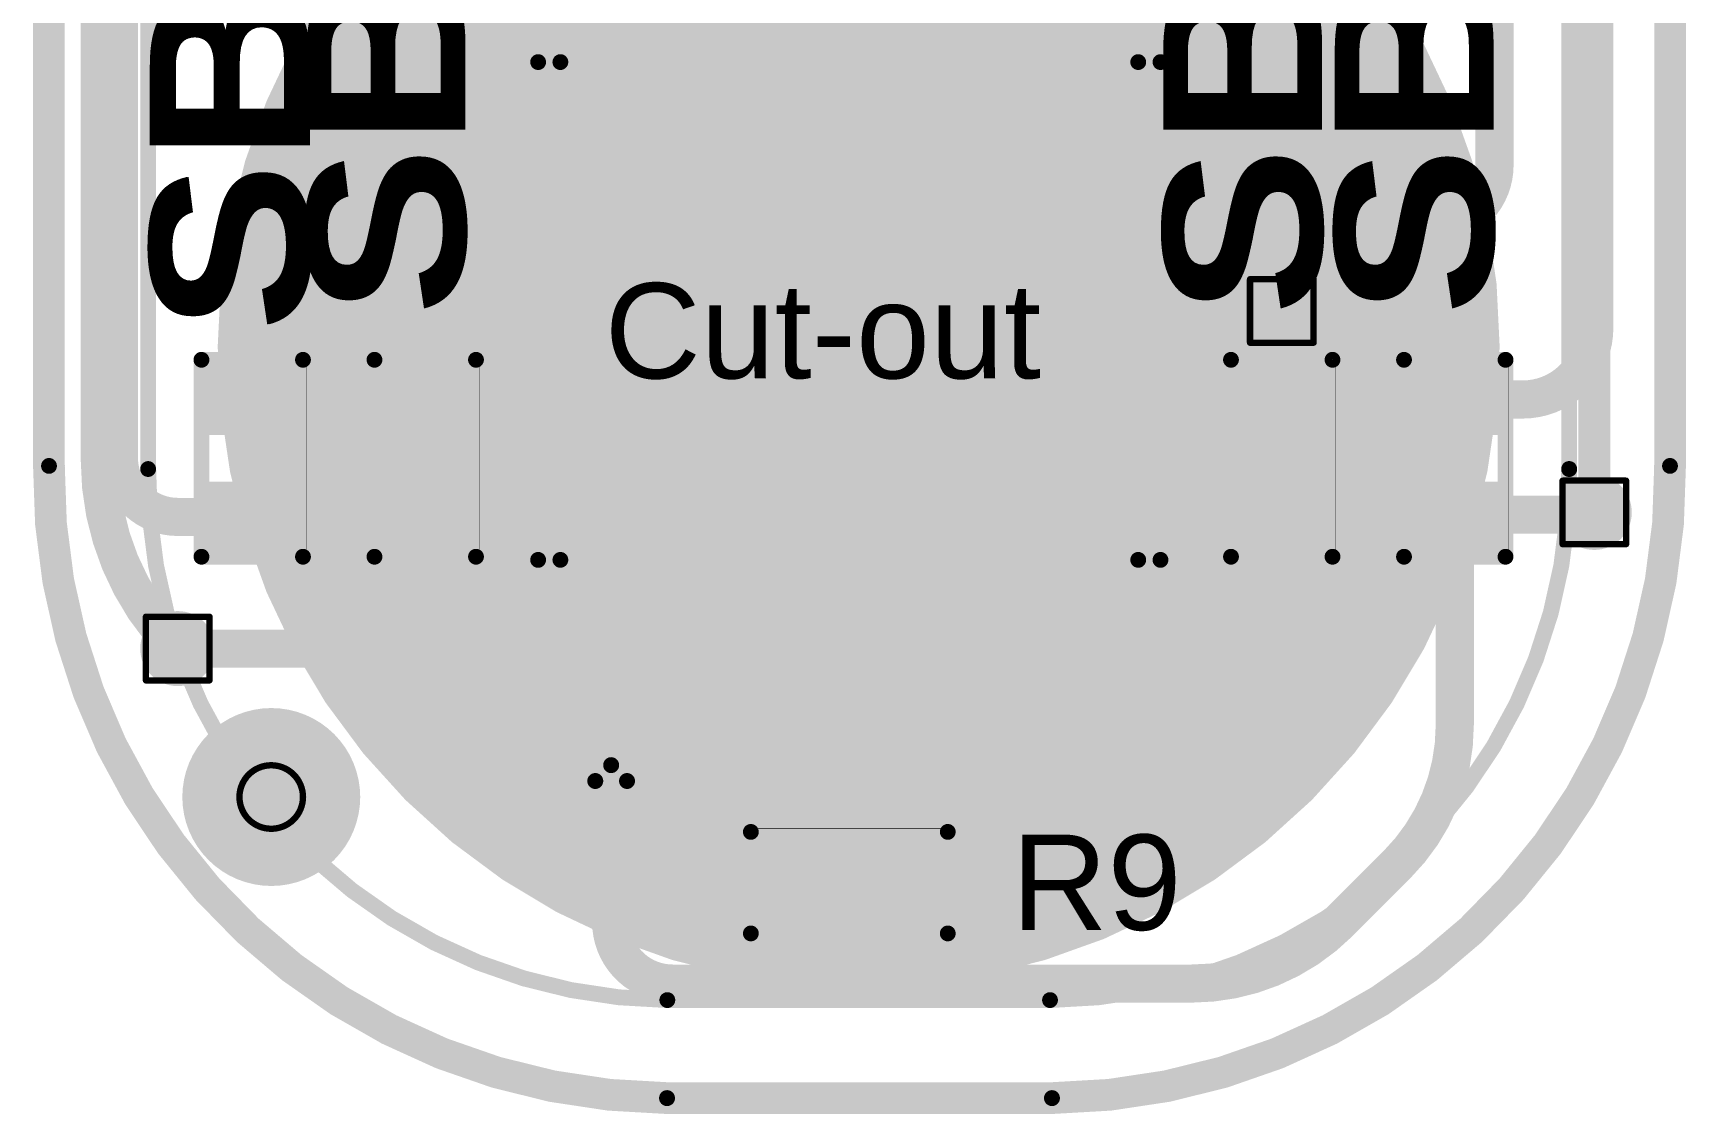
# Model space of a CAD drawing. Header units: inches. Extents: x -17 to 443, y -40 to 218.
# Drawn here: x 179.04 to 192.26, y -2.53 to 6.11 of the extents above; entities that cross this region are included whole.
import ezdxf

# ---------------------------------------------------------------- set-up
doc = ezdxf.new("R2010")
doc.units = ezdxf.units.IN
for name, color, linetype in [('Board Outline', 216, 'Continuous'), ('Bottom Layer', 5, 'Continuous'), ('Bottom Overlay', 54, 'Continuous'), ('Bottom Paste', 16, 'Continuous'), ('Bottom Solder', 6, 'Continuous'), ('Drill Drawing', 1, 'Continuous'), ('Fabrication', 76, 'Continuous'), ('Pad Holes', 156, 'Continuous'), ('Top Layer', 1, 'Continuous'), ('Top Overlay', 2, 'Continuous'), ('Top Paste', 8, 'Continuous'), ('Top Solder', 216, 'Continuous'), ('Via Holes', 16, 'Continuous')]:
    doc.layers.add(name, color=color, linetype=linetype)
doc.styles.add('Arial', font='', dxfattribs={"height": 0.2})
doc.styles.add('Arial Black_Bold', font='', dxfattribs={"height": 0.2})
doc.styles.get('Arial').set_extended_font_data('Arial')
doc.styles.get('Arial Black_Bold').set_extended_font_data('Arial Black', bold=True)

# ---------------------------------------------------------------- blocks, each defined once
blk = doc.blocks.new('SEMG_PAD_B_22')
at = {"layer": 'Bottom Layer'}
h = blk.add_hatch(color=5, dxfattribs=at)
edge = h.paths.add_edge_path()
edge.add_arc((0, 9.987), 5, 0, 360)
at = {"layer": 'Bottom Paste'}
h = blk.add_hatch(color=16, dxfattribs=at)
edge = h.paths.add_edge_path()
edge.add_arc((0, 9.987), 5, 0, 360)
at = {"layer": 'Bottom Solder'}
h = blk.add_hatch(color=6, dxfattribs=at)
edge = h.paths.add_edge_path()
edge.add_arc((0, 9.987), 5.102, 0, 360)
at = {"layer": 'Bottom Overlay', "const_width": 0.127}
for points in [[(-5.683, 10.966, -0.414214), (-1.531, 15.213)], [(1.531, 15.213, -0.414214), (5.683, 10.966)]]:
    blk.add_lwpolyline(points, format="xyb", dxfattribs=at)
for points in [[(1.531, 15.213), (-1.531, 15.213)], [(-5.683, 10.966), (-5.683, -10.966)], [(5.683, 10.966), (5.683, -10.966)]]:
    blk.add_lwpolyline(points, dxfattribs=at)
at = {"layer": 'Bottom Overlay', "const_width": 0.0635}
for points in [[(-1.562, 15.213, 1), (-1.499, 15.213, 1)], [(-1.562, 15.213, 1), (-1.499, 15.213, 1)], [(1.499, 15.213, 1), (1.562, 15.213, 1)], [(1.499, 15.213, 1), (1.562, 15.213, 1)], [(-5.715, 10.966, 1), (-5.651, 10.966, 1)], [(-5.715, 10.966, 1), (-5.651, 10.966, 1)], [(5.652, 10.966, 1), (5.715, 10.966, 1)], [(5.652, 10.966, 1), (5.715, 10.966, 1)]]:
    blk.add_lwpolyline(points, format="xyb", close=True, dxfattribs=at)
blk = doc.blocks.new('SOIC_8_82')
at = {"layer": 'Top Layer'}
for points in [[(-1.925, 2.205), (-1.925, 1.605), (-3.475, 1.605), (-3.475, 2.205)], [(3.475, 2.205), (3.475, 1.605), (1.925, 1.605), (1.925, 2.205)], [(-1.925, 0.935), (-1.925, 0.335), (-3.475, 0.335), (-3.475, 0.935)], [(3.475, 0.935), (3.475, 0.335), (1.925, 0.335), (1.925, 0.935)], [(-1.925, -0.335), (-1.925, -0.935), (-3.475, -0.935), (-3.475, -0.335)], [(3.475, -0.335), (3.475, -0.935), (1.925, -0.935), (1.925, -0.335)], [(-1.925, -1.605), (-1.925, -2.205), (-3.475, -2.205), (-3.475, -1.605)], [(3.475, -1.605), (3.475, -2.205), (1.925, -2.205), (1.925, -1.605)]]:
    blk.add_hatch(color=1, dxfattribs=at).paths.add_polyline_path(points)
at = {"layer": 'Top Overlay'}
blk.add_hatch(color=2, dxfattribs=at).paths.add_polyline_path([(-1.829, 1.575), (-1.499, 1.575), (-1.499, 2.235), (-1.829, 2.235)])
at = {"layer": 'Top Paste'}
for points in [[(-1.925, 2.205), (-1.925, 1.605), (-3.475, 1.605), (-3.475, 2.205)], [(3.475, 2.205), (3.475, 1.605), (1.925, 1.605), (1.925, 2.205)], [(-1.925, 0.935), (-1.925, 0.335), (-3.475, 0.335), (-3.475, 0.935)], [(3.475, 0.935), (3.475, 0.335), (1.925, 0.335), (1.925, 0.935)], [(-1.925, -0.335), (-1.925, -0.935), (-3.475, -0.935), (-3.475, -0.335)], [(3.475, -0.335), (3.475, -0.935), (1.925, -0.935), (1.925, -0.335)], [(-1.925, -1.605), (-1.925, -2.205), (-3.475, -2.205), (-3.475, -1.605)], [(3.475, -1.605), (3.475, -2.205), (1.925, -2.205), (1.925, -1.605)]]:
    blk.add_hatch(color=8, dxfattribs=at).paths.add_polyline_path(points)
at = {"layer": 'Top Solder'}
for points in [[(-1.823, 2.307), (-1.823, 1.503), (-3.577, 1.503), (-3.577, 2.307)], [(3.577, 2.307), (3.577, 1.503), (1.823, 1.503), (1.823, 2.307)], [(-1.823, 1.037), (-1.823, 0.233), (-3.577, 0.233), (-3.577, 1.037)], [(3.577, 1.037), (3.577, 0.233), (1.823, 0.233), (1.823, 1.037)], [(-1.823, -0.233), (-1.823, -1.037), (-3.577, -1.037), (-3.577, -0.233)], [(3.577, -0.233), (3.577, -1.037), (1.823, -1.037), (1.823, -0.233)], [(-1.823, -1.503), (-1.823, -2.307), (-3.577, -2.307), (-3.577, -1.503)], [(3.577, -1.503), (3.577, -2.307), (1.823, -2.307), (1.823, -1.503)]]:
    blk.add_hatch(color=216, dxfattribs=at).paths.add_polyline_path(points)
at = {"layer": 'Top Overlay', "const_width": 0.127}
for points in [[(-1.991, 2.489), (-1.991, 2.311)], [(-1.991, 2.489), (1.991, 2.489)], [(1.991, 2.489), (1.991, 2.311)], [(-3.759, 2.032), (-3.632, 1.905)], [(-3.759, 2.032), (-3.759, 1.778)], [(-3.632, 1.905), (-3.759, 1.778)], [(-1.991, -2.311), (-1.991, -2.489)], [(1.991, -2.311), (1.991, -2.489)], [(1.991, -2.489), (-1.991, -2.489)]]:
    blk.add_lwpolyline(points, dxfattribs=at)
at = {"layer": 'Top Overlay', "const_width": 0.0635}
for points in [[(-2.022, 2.489, 1), (-1.959, 2.489, 1)], [(-2.022, 2.489, 1), (-1.959, 2.489, 1)], [(1.959, 2.489, 1), (2.022, 2.489, 1)], [(1.959, 2.489, 1), (2.022, 2.489, 1)], [(-2.022, 2.311, 1), (-1.959, 2.311, 1)], [(1.959, 2.311, 1), (2.022, 2.311, 1)], [(-3.791, 2.032, 1), (-3.727, 2.032, 1)], [(-3.791, 2.032, 1), (-3.727, 2.032, 1)], [(-3.664, 1.905, 1), (-3.6, 1.905, 1)], [(-3.664, 1.905, 1), (-3.6, 1.905, 1)], [(-3.791, 1.778, 1), (-3.727, 1.778, 1)], [(-3.791, 1.778, 1), (-3.727, 1.778, 1)], [(-2.022, -2.311, 1), (-1.959, -2.311, 1)], [(1.959, -2.311, 1), (2.022, -2.311, 1)], [(-2.022, -2.489, 1), (-1.959, -2.489, 1)], [(-2.022, -2.489, 1), (-1.959, -2.489, 1)], [(1.959, -2.489, 1), (2.022, -2.489, 1)], [(1.959, -2.489, 1), (2.022, -2.489, 1)]]:
    blk.add_lwpolyline(points, format="xyb", close=True, dxfattribs=at)
blk = doc.blocks.new('S______B______0402_131')
at = {"layer": 'Top Layer'}
for points in [[(-0.699, -0.318), (-0.699, 0.318), (-0.241, 0.318), (-0.241, -0.318)], [(0.241, -0.318), (0.241, 0.318), (0.699, 0.318), (0.699, -0.318)]]:
    blk.add_hatch(color=1, dxfattribs=at).paths.add_polyline_path(points)
at = {"layer": 'Top Paste'}
for points in [[(-0.699, -0.318), (-0.699, 0.318), (-0.241, 0.318), (-0.241, -0.318)], [(0.241, -0.318), (0.241, 0.318), (0.699, 0.318), (0.699, -0.318)]]:
    blk.add_hatch(color=8, dxfattribs=at).paths.add_polyline_path(points)
at = {"layer": 'Top Solder'}
for points in [[(-0.754, -0.373), (-0.754, 0.373), (-0.186, 0.373), (-0.186, -0.373)], [(0.186, -0.373), (0.186, 0.373), (0.754, 0.373), (0.754, -0.373)]]:
    blk.add_hatch(color=216, dxfattribs=at).paths.add_polyline_path(points)
at = {"layer": 'Top Overlay'}
for points, const_width in [([(-0.787, 0.406), (-0.787, -0.406)], 0.127), ([(-0.787, 0.406), (0.787, 0.406)], 0.127), ([(0.787, 0.406), (0.787, -0.406)], 0.127), ([(-0.787, -0.406), (0.787, -0.406)], 0.127), ([(-0.813, -0.432), (0.813, -0.432)], 0.00323)]:
    blk.add_lwpolyline(points, dxfattribs=dict(at, const_width=const_width))
for points, const_width in [([(-0.819, 0.406, 1), (-0.756, 0.406, 1)], 0.0635), ([(-0.819, 0.406, 1), (-0.756, 0.406, 1)], 0.0635), ([(0.756, 0.406, 1), (0.819, 0.406, 1)], 0.0635), ([(0.756, 0.406, 1), (0.819, 0.406, 1)], 0.0635), ([(-0.819, -0.406, 1), (-0.756, -0.406, 1)], 0.0635), ([(-0.819, -0.406, 1), (-0.756, -0.406, 1)], 0.0635), ([(0.756, -0.406, 1), (0.819, -0.406, 1)], 0.0635), ([(0.756, -0.406, 1), (0.819, -0.406, 1)], 0.0635), ([(-0.814, -0.432, 1), (-0.812, -0.432, 1)], 0.00161), ([(0.812, -0.432, 1), (0.814, -0.432, 1)], 0.00161)]:
    blk.add_lwpolyline(points, format="xyb", close=True, dxfattribs=dict(at, const_width=const_width))
blk = doc.blocks.new('S______B______0402_132')
at = {"layer": 'Top Layer'}
for points in [[(-0.699, -0.318), (-0.699, 0.318), (-0.241, 0.318), (-0.241, -0.318)], [(0.241, -0.318), (0.241, 0.318), (0.699, 0.318), (0.699, -0.318)]]:
    blk.add_hatch(color=1, dxfattribs=at).paths.add_polyline_path(points)
at = {"layer": 'Top Paste'}
for points in [[(-0.699, -0.318), (-0.699, 0.318), (-0.241, 0.318), (-0.241, -0.318)], [(0.241, -0.318), (0.241, 0.318), (0.699, 0.318), (0.699, -0.318)]]:
    blk.add_hatch(color=8, dxfattribs=at).paths.add_polyline_path(points)
at = {"layer": 'Top Solder'}
for points in [[(-0.754, -0.373), (-0.754, 0.373), (-0.186, 0.373), (-0.186, -0.373)], [(0.186, -0.373), (0.186, 0.373), (0.754, 0.373), (0.754, -0.373)]]:
    blk.add_hatch(color=216, dxfattribs=at).paths.add_polyline_path(points)
at = {"layer": 'Top Overlay'}
for points, const_width in [([(-0.787, 0.406), (-0.787, -0.406)], 0.127), ([(-0.787, 0.406), (0.787, 0.406)], 0.127), ([(0.787, 0.406), (0.787, -0.406)], 0.127), ([(-0.787, -0.406), (0.787, -0.406)], 0.127), ([(-0.813, -0.432), (0.813, -0.432)], 0.00323)]:
    blk.add_lwpolyline(points, dxfattribs=dict(at, const_width=const_width))
for points, const_width in [([(-0.819, 0.406, 1), (-0.756, 0.406, 1)], 0.0635), ([(-0.819, 0.406, 1), (-0.756, 0.406, 1)], 0.0635), ([(0.756, 0.406, 1), (0.819, 0.406, 1)], 0.0635), ([(0.756, 0.406, 1), (0.819, 0.406, 1)], 0.0635), ([(-0.819, -0.406, 1), (-0.756, -0.406, 1)], 0.0635), ([(-0.819, -0.406, 1), (-0.756, -0.406, 1)], 0.0635), ([(0.756, -0.406, 1), (0.819, -0.406, 1)], 0.0635), ([(0.756, -0.406, 1), (0.819, -0.406, 1)], 0.0635), ([(-0.814, -0.432, 1), (-0.812, -0.432, 1)], 0.00161), ([(0.812, -0.432, 1), (0.814, -0.432, 1)], 0.00161)]:
    blk.add_lwpolyline(points, format="xyb", close=True, dxfattribs=dict(at, const_width=const_width))
blk = doc.blocks.new('S______B______0402_135')
at = {"layer": 'Top Layer'}
for points in [[(-0.699, -0.318), (-0.699, 0.318), (-0.241, 0.318), (-0.241, -0.318)], [(0.241, -0.318), (0.241, 0.318), (0.699, 0.318), (0.699, -0.318)]]:
    blk.add_hatch(color=1, dxfattribs=at).paths.add_polyline_path(points)
at = {"layer": 'Top Paste'}
for points in [[(-0.699, -0.318), (-0.699, 0.318), (-0.241, 0.318), (-0.241, -0.318)], [(0.241, -0.318), (0.241, 0.318), (0.699, 0.318), (0.699, -0.318)]]:
    blk.add_hatch(color=8, dxfattribs=at).paths.add_polyline_path(points)
at = {"layer": 'Top Solder'}
for points in [[(-0.754, -0.373), (-0.754, 0.373), (-0.186, 0.373), (-0.186, -0.373)], [(0.186, -0.373), (0.186, 0.373), (0.754, 0.373), (0.754, -0.373)]]:
    blk.add_hatch(color=216, dxfattribs=at).paths.add_polyline_path(points)
at = {"layer": 'Top Overlay'}
for points, const_width in [([(-0.787, 0.406), (-0.787, -0.406)], 0.127), ([(-0.787, 0.406), (0.787, 0.406)], 0.127), ([(0.787, 0.406), (0.787, -0.406)], 0.127), ([(-0.787, -0.406), (0.787, -0.406)], 0.127), ([(-0.813, -0.432), (0.813, -0.432)], 0.00323)]:
    blk.add_lwpolyline(points, dxfattribs=dict(at, const_width=const_width))
for points, const_width in [([(-0.819, 0.406, 1), (-0.756, 0.406, 1)], 0.0635), ([(-0.819, 0.406, 1), (-0.756, 0.406, 1)], 0.0635), ([(0.756, 0.406, 1), (0.819, 0.406, 1)], 0.0635), ([(0.756, 0.406, 1), (0.819, 0.406, 1)], 0.0635), ([(-0.819, -0.406, 1), (-0.756, -0.406, 1)], 0.0635), ([(-0.819, -0.406, 1), (-0.756, -0.406, 1)], 0.0635), ([(0.756, -0.406, 1), (0.819, -0.406, 1)], 0.0635), ([(0.756, -0.406, 1), (0.819, -0.406, 1)], 0.0635), ([(-0.814, -0.432, 1), (-0.812, -0.432, 1)], 0.00161), ([(0.812, -0.432, 1), (0.814, -0.432, 1)], 0.00161)]:
    blk.add_lwpolyline(points, format="xyb", close=True, dxfattribs=dict(at, const_width=const_width))
blk = doc.blocks.new('S______B______0402_136')
at = {"layer": 'Top Layer'}
for points in [[(-0.699, -0.318), (-0.699, 0.318), (-0.241, 0.318), (-0.241, -0.318)], [(0.241, -0.318), (0.241, 0.318), (0.699, 0.318), (0.699, -0.318)]]:
    blk.add_hatch(color=1, dxfattribs=at).paths.add_polyline_path(points)
at = {"layer": 'Top Paste'}
for points in [[(-0.699, -0.318), (-0.699, 0.318), (-0.241, 0.318), (-0.241, -0.318)], [(0.241, -0.318), (0.241, 0.318), (0.699, 0.318), (0.699, -0.318)]]:
    blk.add_hatch(color=8, dxfattribs=at).paths.add_polyline_path(points)
at = {"layer": 'Top Solder'}
for points in [[(-0.754, -0.373), (-0.754, 0.373), (-0.186, 0.373), (-0.186, -0.373)], [(0.186, -0.373), (0.186, 0.373), (0.754, 0.373), (0.754, -0.373)]]:
    blk.add_hatch(color=216, dxfattribs=at).paths.add_polyline_path(points)
at = {"layer": 'Top Overlay'}
for points, const_width in [([(-0.787, 0.406), (-0.787, -0.406)], 0.127), ([(-0.787, 0.406), (0.787, 0.406)], 0.127), ([(0.787, 0.406), (0.787, -0.406)], 0.127), ([(-0.787, -0.406), (0.787, -0.406)], 0.127), ([(-0.813, -0.432), (0.813, -0.432)], 0.00323)]:
    blk.add_lwpolyline(points, dxfattribs=dict(at, const_width=const_width))
for points, const_width in [([(-0.819, 0.406, 1), (-0.756, 0.406, 1)], 0.0635), ([(-0.819, 0.406, 1), (-0.756, 0.406, 1)], 0.0635), ([(0.756, 0.406, 1), (0.819, 0.406, 1)], 0.0635), ([(0.756, 0.406, 1), (0.819, 0.406, 1)], 0.0635), ([(-0.819, -0.406, 1), (-0.756, -0.406, 1)], 0.0635), ([(-0.819, -0.406, 1), (-0.756, -0.406, 1)], 0.0635), ([(0.756, -0.406, 1), (0.819, -0.406, 1)], 0.0635), ([(0.756, -0.406, 1), (0.819, -0.406, 1)], 0.0635), ([(-0.814, -0.432, 1), (-0.812, -0.432, 1)], 0.00161), ([(0.812, -0.432, 1), (0.814, -0.432, 1)], 0.00161)]:
    blk.add_lwpolyline(points, format="xyb", close=True, dxfattribs=dict(at, const_width=const_width))
at = {"layer": 'Top Overlay', "style": 'Arial Black_Bold'}
blk.add_text('SB201', height=1.27, dxfattribs=at).set_placement((1.012, -0.451))
blk = doc.blocks.new('R___0402_187')
at = {"layer": 'Top Layer'}
for points in [[(-0.699, -0.318), (-0.699, 0.318), (-0.241, 0.318), (-0.241, -0.318)], [(0.241, -0.318), (0.241, 0.318), (0.699, 0.318), (0.699, -0.318)]]:
    blk.add_hatch(color=1, dxfattribs=at).paths.add_polyline_path(points)
at = {"layer": 'Top Paste'}
for points in [[(-0.699, -0.318), (-0.699, 0.318), (-0.241, 0.318), (-0.241, -0.318)], [(0.241, -0.318), (0.241, 0.318), (0.699, 0.318), (0.699, -0.318)]]:
    blk.add_hatch(color=8, dxfattribs=at).paths.add_polyline_path(points)
at = {"layer": 'Top Solder'}
for points in [[(-0.754, -0.373), (-0.754, 0.373), (-0.186, 0.373), (-0.186, -0.373)], [(0.186, -0.373), (0.186, 0.373), (0.754, 0.373), (0.754, -0.373)]]:
    blk.add_hatch(color=216, dxfattribs=at).paths.add_polyline_path(points)
at = {"layer": 'Top Overlay'}
for points, const_width in [([(0.787, 0.406), (-0.787, 0.406)], 0.127), ([(-0.787, 0.406), (-0.787, -0.406)], 0.127), ([(0.787, 0.406), (0.787, -0.406)], 0.127), ([(0.787, -0.406), (-0.787, -0.406)], 0.127), ([(0.813, -0.432), (-0.813, -0.432)], 0.00323)]:
    blk.add_lwpolyline(points, dxfattribs=dict(at, const_width=const_width))
for points, const_width in [([(-0.819, 0.406, 1), (-0.756, 0.406, 1)], 0.0635), ([(-0.819, 0.406, 1), (-0.756, 0.406, 1)], 0.0635), ([(0.756, 0.406, 1), (0.819, 0.406, 1)], 0.0635), ([(0.756, 0.406, 1), (0.819, 0.406, 1)], 0.0635), ([(-0.819, -0.406, 1), (-0.756, -0.406, 1)], 0.0635), ([(-0.819, -0.406, 1), (-0.756, -0.406, 1)], 0.0635), ([(0.756, -0.406, 1), (0.819, -0.406, 1)], 0.0635), ([(0.756, -0.406, 1), (0.819, -0.406, 1)], 0.0635), ([(-0.814, -0.432, 1), (-0.812, -0.432, 1)], 0.00161), ([(0.812, -0.432, 1), (0.814, -0.432, 1)], 0.00161)]:
    blk.add_lwpolyline(points, format="xyb", close=True, dxfattribs=dict(at, const_width=const_width))

msp = doc.modelspace()

# ---------------------------------------------------------------- hatches: boundary and pattern name
at = {"layer": 'Bottom Layer'}
h = msp.add_hatch(color=5, dxfattribs=at)
edge = h.paths.add_edge_path()
edge.add_arc((189.029, 3.887), 0.3, 0, 360)
h = msp.add_hatch(color=5, dxfattribs=at)
edge = h.paths.add_edge_path()
edge.add_arc((191.529, 2.276), 0.3, 0, 360)
h = msp.add_hatch(color=5, dxfattribs=at)
edge = h.paths.add_edge_path()
edge.add_arc((180.198, 1.187), 0.3, 0, 360)
at = {"layer": 'Bottom Solder'}
h = msp.add_hatch(color=6, dxfattribs=at)
edge = h.paths.add_edge_path()
edge.add_arc((180.946, 0), 0.102, 0, 360)
at = {"layer": 'Pad Holes'}
h = msp.add_hatch(color=7, dxfattribs=at)
edge = h.paths.add_edge_path()
edge.add_arc((180.946, 0), 0.5, 0, 360)
at = {"layer": 'Top Layer'}
h = msp.add_hatch(color=1, dxfattribs=at)
edge = h.paths.add_edge_path()
edge.add_arc((189.029, 3.887), 0.3, 0, 360)
h = msp.add_hatch(color=1, dxfattribs=at)
edge = h.paths.add_edge_path()
edge.add_arc((191.529, 2.276), 0.3, 0, 360)
for points in [[(185.258, 1.962), (184.635, 1.962), (184.635, 0.412), (185.258, 0.412)], [(185.882, 0.412), (186.505, 0.412), (186.505, 1.962), (185.882, 1.962)]]:
    msp.add_hatch(color=1, dxfattribs=at).paths.add_polyline_path(points)
h = msp.add_hatch(color=1, dxfattribs=at)
edge = h.paths.add_edge_path()
edge.add_arc((180.198, 1.187), 0.3, 0, 360)
at = {"layer": 'Top Solder'}
h = msp.add_hatch(color=216, dxfattribs=at)
edge = h.paths.add_edge_path()
edge.add_arc((180.946, 0), 0.102, 0, 360)
at = {"layer": 'Via Holes'}
h = msp.add_hatch(color=7, dxfattribs=at)
edge = h.paths.add_edge_path()
edge.add_arc((189.029, 3.887), 0.15, 0, 360)
h = msp.add_hatch(color=7, dxfattribs=at)
edge = h.paths.add_edge_path()
edge.add_arc((191.529, 2.276), 0.15, 0, 360)
h = msp.add_hatch(color=7, dxfattribs=at)
edge = h.paths.add_edge_path()
edge.add_arc((180.198, 1.187), 0.15, 0, 360)

# ---------------------------------------------------------------- linework, layer by layer
at = {"layer": 'Board Outline', "const_width": 0.127}
for points in [[(179.168, 2.648), (179.169, 24.504)], [(192.135, 24.504), (192.135, 2.648)], [(184.112, -2.408), (187.191, -2.408)]]:
    msp.add_lwpolyline(points, dxfattribs=at)
at = {"layer": 'Board Outline', "const_width": 0.0635}
for points in [[(179.137, 2.648, 1), (179.2, 2.648, 1)], [(179.137, 2.648, 1), (179.2, 2.648, 1)], [(192.103, 2.648, 1), (192.166, 2.648, 1)], [(192.103, 2.648, 1), (192.166, 2.648, 1)], [(184.08, -2.408, 1), (184.144, -2.408, 1)], [(184.08, -2.408, 1), (184.144, -2.408, 1)], [(187.159, -2.408, 1), (187.223, -2.408, 1)], [(187.159, -2.408, 1), (187.223, -2.408, 1)]]:
    msp.add_lwpolyline(points, format="xyb", close=True, dxfattribs=at)
at = {"layer": 'Board Outline', "const_width": 0.127}
for points in [[(184.112, -2.408, -0.414214), (179.168, 2.648)], [(192.135, 2.648, -0.414214), (187.191, -2.408)]]:
    msp.add_lwpolyline(points, format="xyb", dxfattribs=at)
at = {"layer": 'Bottom Layer'}
for points, const_width in [([(179.575, 3.325), (179.575, 9.383)], 0.305), ([(191.529, 2.276), (191.529, 7.611)], 0.254), ([(179.575, 2.692), (179.575, 3.325)], 0.305)]:
    msp.add_lwpolyline(points, dxfattribs=dict(at, const_width=const_width))
for points, const_width in [([(179.499, 3.325, 1), (179.651, 3.325, 1)], 0.152), ([(179.499, 3.325, 1), (179.651, 3.325, 1)], 0.152), ([(179.499, 2.692, 1), (179.651, 2.692, 1)], 0.152), ([(179.499, 2.692, 1), (179.651, 2.692, 1)], 0.152), ([(191.466, 2.276, 1), (191.593, 2.276, 1)], 0.127), ([(180.122, 1.187, 1), (180.274, 1.187, 1)], 0.152)]:
    msp.add_lwpolyline(points, format="xyb", close=True, dxfattribs=dict(at, const_width=const_width))
at = {"layer": 'Bottom Layer', "const_width": 0.305}
msp.add_lwpolyline([(180.198, 1.187, -0.198912), (179.575, 2.692)], format="xyb", dxfattribs=at)
at = {"layer": 'Drill Drawing', "const_width": 0.0508}
for points in [[(188.775, 4.141), (189.283, 4.141)], [(188.775, 3.633), (188.775, 4.141)], [(189.283, 3.633), (189.283, 4.141)], [(188.775, 3.633), (189.283, 3.633)], [(191.275, 2.53), (191.783, 2.53)], [(191.275, 2.022), (191.275, 2.53)], [(191.783, 2.022), (191.783, 2.53)], [(191.275, 2.022), (191.783, 2.022)], [(179.944, 1.441), (180.452, 1.441)], [(179.944, 0.933), (179.944, 1.441)], [(180.452, 0.933), (180.452, 1.441)], [(179.944, 0.933), (180.452, 0.933)]]:
    msp.add_lwpolyline(points, dxfattribs=at)
at = {"layer": 'Drill Drawing'}
for points, const_width in [([(188.763, 4.141, 1), (188.788, 4.141, 1)], 0.0254), ([(188.763, 4.141, 1), (188.788, 4.141, 1)], 0.0254), ([(189.271, 4.141, 1), (189.296, 4.141, 1)], 0.0254), ([(189.271, 4.141, 1), (189.296, 4.141, 1)], 0.0254), ([(188.763, 3.633, 1), (188.788, 3.633, 1)], 0.0254), ([(188.763, 3.633, 1), (188.788, 3.633, 1)], 0.0254), ([(189.271, 3.633, 1), (189.296, 3.633, 1)], 0.0254), ([(189.271, 3.633, 1), (189.296, 3.633, 1)], 0.0254), ([(191.263, 2.53, 1), (191.288, 2.53, 1)], 0.0254), ([(191.263, 2.53, 1), (191.288, 2.53, 1)], 0.0254), ([(191.771, 2.53, 1), (191.796, 2.53, 1)], 0.0254), ([(191.771, 2.53, 1), (191.796, 2.53, 1)], 0.0254), ([(191.263, 2.022, 1), (191.288, 2.022, 1)], 0.0254), ([(191.263, 2.022, 1), (191.288, 2.022, 1)], 0.0254), ([(191.771, 2.022, 1), (191.796, 2.022, 1)], 0.0254), ([(191.771, 2.022, 1), (191.796, 2.022, 1)], 0.0254), ([(179.931, 1.441, 1), (179.957, 1.441, 1)], 0.0254), ([(179.931, 1.441, 1), (179.957, 1.441, 1)], 0.0254), ([(180.439, 1.441, 1), (180.465, 1.441, 1)], 0.0254), ([(180.439, 1.441, 1), (180.465, 1.441, 1)], 0.0254), ([(179.931, 0.933, 1), (179.957, 0.933, 1)], 0.0254), ([(179.931, 0.933, 1), (179.957, 0.933, 1)], 0.0254), ([(180.439, 0.933, 1), (180.465, 0.933, 1)], 0.0254), ([(180.439, 0.933, 1), (180.465, 0.933, 1)], 0.0254), ([(181.2, 0, 1), (180.692, 0, 1)], 0.0508), ([(180.68, 0, 1), (180.705, 0, 1)], 0.0254), ([(181.188, 0, 1), (181.213, 0, 1)], 0.0254)]:
    msp.add_lwpolyline(points, format="xyb", close=True, dxfattribs=dict(at, const_width=const_width))
at = {"layer": 'Fabrication', "const_width": 0.254}
for points in [[(179.168, 2.648), (179.169, 24.504)], [(192.135, 24.504), (192.135, 2.648)], [(184.112, -2.408), (187.191, -2.408)]]:
    msp.add_lwpolyline(points, dxfattribs=at)
at = {"layer": 'Fabrication'}
for points, const_width in [([(190.645, 3.602, 1), (180.645, 3.602, 1)], 0.254), ([(180.582, 3.602, 1), (180.709, 3.602, 1)], 0.127), ([(190.582, 3.602, 1), (190.709, 3.602, 1)], 0.127), ([(179.105, 2.648, 1), (179.232, 2.648, 1)], 0.127), ([(179.105, 2.648, 1), (179.232, 2.648, 1)], 0.127), ([(192.071, 2.648, 1), (192.198, 2.648, 1)], 0.127), ([(192.071, 2.648, 1), (192.198, 2.648, 1)], 0.127), ([(181.531, 0, 1), (180.362, 0, 1)], 0.254), ([(180.299, 0, 1), (180.426, 0, 1)], 0.127), ([(181.467, 0, 1), (181.594, 0, 1)], 0.127), ([(184.048, -2.408, 1), (184.175, -2.408, 1)], 0.127), ([(184.048, -2.408, 1), (184.175, -2.408, 1)], 0.127), ([(187.128, -2.408, 1), (187.255, -2.408, 1)], 0.127), ([(187.128, -2.408, 1), (187.255, -2.408, 1)], 0.127)]:
    msp.add_lwpolyline(points, format="xyb", close=True, dxfattribs=dict(at, const_width=const_width))
at = {"layer": 'Fabrication', "const_width": 0.254}
for points in [[(184.112, -2.408, -0.414214), (179.168, 2.648)], [(192.135, 2.648, -0.414214), (187.191, -2.408)]]:
    msp.add_lwpolyline(points, format="xyb", dxfattribs=at)
at = {"layer": 'Top Layer'}
for points, const_width in [([(191.529, 3.751), (191.529, 9.679)], 0.305), ([(179.728, 2.709), (179.728, 6.53)], 0.305), ([(186.205, 3.814), (186.205, 6.587)], 0.305), ([(190.731, 5.053), (190.731, 6.587)], 0.305), ([(188.059, 4.561), (190.238, 4.561)], 0.305), ([(187.475, 1.187), (187.475, 3.977)], 0.305), ([(189.029, 3.232), (189.029, 3.887)], 0.508), ([(180.794, 3.179), (182.178, 3.179)], 0.305), ([(182.178, 3.179), (185.57, 3.179)], 0.305), ([(190.413, 3.179), (190.958, 3.179)], 0.305), ([(180.198, 2.24), (180.794, 2.24)], 0.305), ([(182.178, 1.505), (182.178, 2.24)], 0.305), ([(189.029, 1.505), (189.029, 2.24)], 0.305), ([(190.413, 2.24), (190.432, 2.258)], 0.305), ([(190.413, 0.575), (190.413, 2.24)], 0.305), ([(190.432, 2.258), (191.511, 2.258)], 0.305), ([(191.511, 2.258), (191.529, 2.276)], 0.305), ([(180.198, 1.187), (181.861, 1.187)], 0.305), ([(183.665, -1), (183.665, 1.187)], 0.305), ([(184.935, 0.712), (184.935, 1.187)], 0.305), ([(186.205, 0.712), (186.205, 1.187)], 0.305), ([(187.475, 1.187), (188.712, 1.187)], 0.305), ([(184.935, 0.712), (185.1, 0.547)], 0.305), ([(186.04, 0.547), (186.205, 0.712)], 0.305), ([(185.1, -0.685), (185.1, 0.547)], 0.305), ([(186.04, -0.685), (186.04, 0.547)], 0.305), ([(189.489, -1.002), (189.951, -0.54)], 0.305), ([(184.158, -1.492), (188.306, -1.492)], 0.305)]:
    msp.add_lwpolyline(points, dxfattribs=dict(at, const_width=const_width))
at = {"layer": 'Top Layer', "const_width": 0.305}
for points in [[(190.731, 5.053, -0.414214), (190.238, 4.561)], [(187.475, 3.977, -0.414214), (188.059, 4.561)], [(186.205, 3.814, -0.414214), (185.57, 3.179)], [(191.529, 3.751, -0.414214), (190.958, 3.179)], [(180.198, 2.24, -0.414214), (179.728, 2.709)], [(182.178, 1.505, -0.414214), (181.861, 1.187)], [(189.029, 1.505, -0.414214), (188.712, 1.187)], [(190.413, 0.575, -0.198912), (189.951, -0.54)], [(184.158, -1.492, -0.414214), (183.665, -1)], [(189.489, -1.003, -0.198731), (188.306, -1.492)], [(189.489, -1.002, -0.000175), (189.489, -1.003)]]:
    msp.add_lwpolyline(points, format="xyb", dxfattribs=at)
at = {"layer": 'Top Layer'}
for points, const_width in [([(190.655, 5.053, 1), (190.807, 5.053, 1)], 0.152), ([(190.655, 5.053, 1), (190.807, 5.053, 1)], 0.152), ([(187.983, 4.561, 1), (188.135, 4.561, 1)], 0.152), ([(187.983, 4.561, 1), (188.135, 4.561, 1)], 0.152), ([(190.162, 4.561, 1), (190.315, 4.561, 1)], 0.152), ([(190.162, 4.561, 1), (190.315, 4.561, 1)], 0.152), ([(187.399, 3.977, 1), (187.551, 3.977, 1)], 0.152), ([(187.399, 3.977, 1), (187.551, 3.977, 1)], 0.152), ([(188.902, 3.887, 1), (189.156, 3.887, 1)], 0.254), ([(186.129, 3.814, 1), (186.281, 3.814, 1)], 0.152), ([(186.129, 3.814, 1), (186.281, 3.814, 1)], 0.152), ([(191.453, 3.751, 1), (191.606, 3.751, 1)], 0.152), ([(191.453, 3.751, 1), (191.606, 3.751, 1)], 0.152), ([(188.902, 3.232, 1), (189.156, 3.232, 1)], 0.254), ([(180.718, 3.179, 1), (180.87, 3.179, 1)], 0.152), ([(182.102, 3.179, 1), (182.254, 3.179, 1)], 0.152), ([(182.102, 3.179, 1), (182.254, 3.179, 1)], 0.152), ([(185.494, 3.179, 1), (185.646, 3.179, 1)], 0.152), ([(185.494, 3.179, 1), (185.646, 3.179, 1)], 0.152), ([(190.337, 3.179, 1), (190.489, 3.179, 1)], 0.152), ([(190.882, 3.179, 1), (191.034, 3.179, 1)], 0.152), ([(190.882, 3.179, 1), (191.034, 3.179, 1)], 0.152), ([(179.652, 2.709, 1), (179.804, 2.709, 1)], 0.152), ([(179.652, 2.709, 1), (179.804, 2.709, 1)], 0.152), ([(180.122, 2.24, 1), (180.274, 2.24, 1)], 0.152), ([(180.122, 2.24, 1), (180.274, 2.24, 1)], 0.152), ([(180.718, 2.24, 1), (180.87, 2.24, 1)], 0.152), ([(182.102, 2.24, 1), (182.254, 2.24, 1)], 0.152), ([(188.953, 2.24, 1), (189.106, 2.24, 1)], 0.152), ([(190.337, 2.24, 1), (190.489, 2.24, 1)], 0.152), ([(190.337, 2.24, 1), (190.489, 2.24, 1)], 0.152), ([(190.355, 2.258, 1), (190.508, 2.258, 1)], 0.152), ([(190.355, 2.258, 1), (190.508, 2.258, 1)], 0.152), ([(191.435, 2.258, 1), (191.587, 2.258, 1)], 0.152), ([(191.435, 2.258, 1), (191.587, 2.258, 1)], 0.152), ([(191.453, 2.276, 1), (191.606, 2.276, 1)], 0.152), ([(182.102, 1.505, 1), (182.254, 1.505, 1)], 0.152), ([(182.102, 1.505, 1), (182.254, 1.505, 1)], 0.152), ([(188.953, 1.505, 1), (189.106, 1.505, 1)], 0.152), ([(188.953, 1.505, 1), (189.106, 1.505, 1)], 0.152), ([(180.122, 1.187, 1), (180.274, 1.187, 1)], 0.152), ([(181.784, 1.187, 1), (181.937, 1.187, 1)], 0.152), ([(181.784, 1.187, 1), (181.937, 1.187, 1)], 0.152), ([(183.589, 1.187, 1), (183.741, 1.187, 1)], 0.152), ([(184.859, 1.187, 1), (185.011, 1.187, 1)], 0.152), ([(186.129, 1.187, 1), (186.281, 1.187, 1)], 0.152), ([(187.399, 1.187, 1), (187.551, 1.187, 1)], 0.152), ([(187.399, 1.187, 1), (187.551, 1.187, 1)], 0.152), ([(188.636, 1.187, 1), (188.788, 1.187, 1)], 0.152), ([(188.636, 1.187, 1), (188.788, 1.187, 1)], 0.152), ([(184.859, 0.712, 1), (185.011, 0.712, 1)], 0.152), ([(184.859, 0.712, 1), (185.011, 0.712, 1)], 0.152), ([(186.129, 0.712, 1), (186.281, 0.712, 1)], 0.152), ([(186.129, 0.712, 1), (186.281, 0.712, 1)], 0.152), ([(185.024, 0.547, 1), (185.176, 0.547, 1)], 0.152), ([(185.024, 0.547, 1), (185.176, 0.547, 1)], 0.152), ([(185.964, 0.547, 1), (186.116, 0.547, 1)], 0.152), ([(185.964, 0.547, 1), (186.116, 0.547, 1)], 0.152), ([(190.337, 0.575, 1), (190.489, 0.575, 1)], 0.152), ([(190.337, 0.575, 1), (190.489, 0.575, 1)], 0.152), ([(189.875, -0.54, 1), (190.028, -0.54, 1)], 0.152), ([(189.875, -0.54, 1), (190.028, -0.54, 1)], 0.152), ([(185.024, -0.685, 1), (185.176, -0.685, 1)], 0.152), ([(185.964, -0.685, 1), (186.116, -0.685, 1)], 0.152), ([(183.589, -1, 1), (183.741, -1, 1)], 0.152), ([(183.589, -1, 1), (183.741, -1, 1)], 0.152), ([(189.412, -1.003, 1), (189.565, -1.003, 1)], 0.152), ([(189.412, -1.003, 1), (189.565, -1.003, 1)], 0.152), ([(189.413, -1.002, 1), (189.566, -1.002, 1)], 0.152), ([(189.413, -1.002, 1), (189.566, -1.002, 1)], 0.152), ([(184.081, -1.492, 1), (184.234, -1.492, 1)], 0.152), ([(184.081, -1.492, 1), (184.234, -1.492, 1)], 0.152), ([(188.23, -1.492, 1), (188.382, -1.492, 1)], 0.152), ([(188.23, -1.492, 1), (188.382, -1.492, 1)], 0.152)]:
    msp.add_lwpolyline(points, format="xyb", close=True, dxfattribs=dict(at, const_width=const_width))

# ---------------------------------------------------------------- block references
for name, p, rotation in [('SEMG_PAD_B_22', (185.645, 13.589), 180), ('S______B______0402_136', (180.794, 2.709), 90), ('SOIC_8_82', (185.57, 3.887), 90), ('S______B______0402_135', (182.178, 2.709), 90), ('S______B______0402_131', (189.029, 2.709), 90), ('S______B______0402_132', (190.413, 2.709), 90), ('R___0402_187', (185.57, -0.685), 180)]:
    msp.add_blockref(name, p, dxfattribs=dict(rotation=rotation))

# ---------------------------------------------------------------- texts
at = {"layer": 'Fabrication', "style": 'Arial'}
msp.add_text('Cut-out', height=0.762, dxfattribs=at).set_placement((183.613, 3.348))
at = {"layer": 'Top Overlay', "style": 'Arial Black_Bold'}
for s, p in [('SB202', (182.499, 3.848)), ('SB206', (189.351, 3.848)), ('SB205', (190.723, 3.848)), ('SB201', (181.256, 3.721))]:
    msp.add_text(s, height=1.27, rotation=90, dxfattribs=at).set_placement(p)
at = {"layer": 'Top Overlay', "style": 'Arial'}
msp.add_text('R9', height=0.762, dxfattribs=at).set_placement((186.867, -1.063))

doc.saveas('drawing.dxf')
